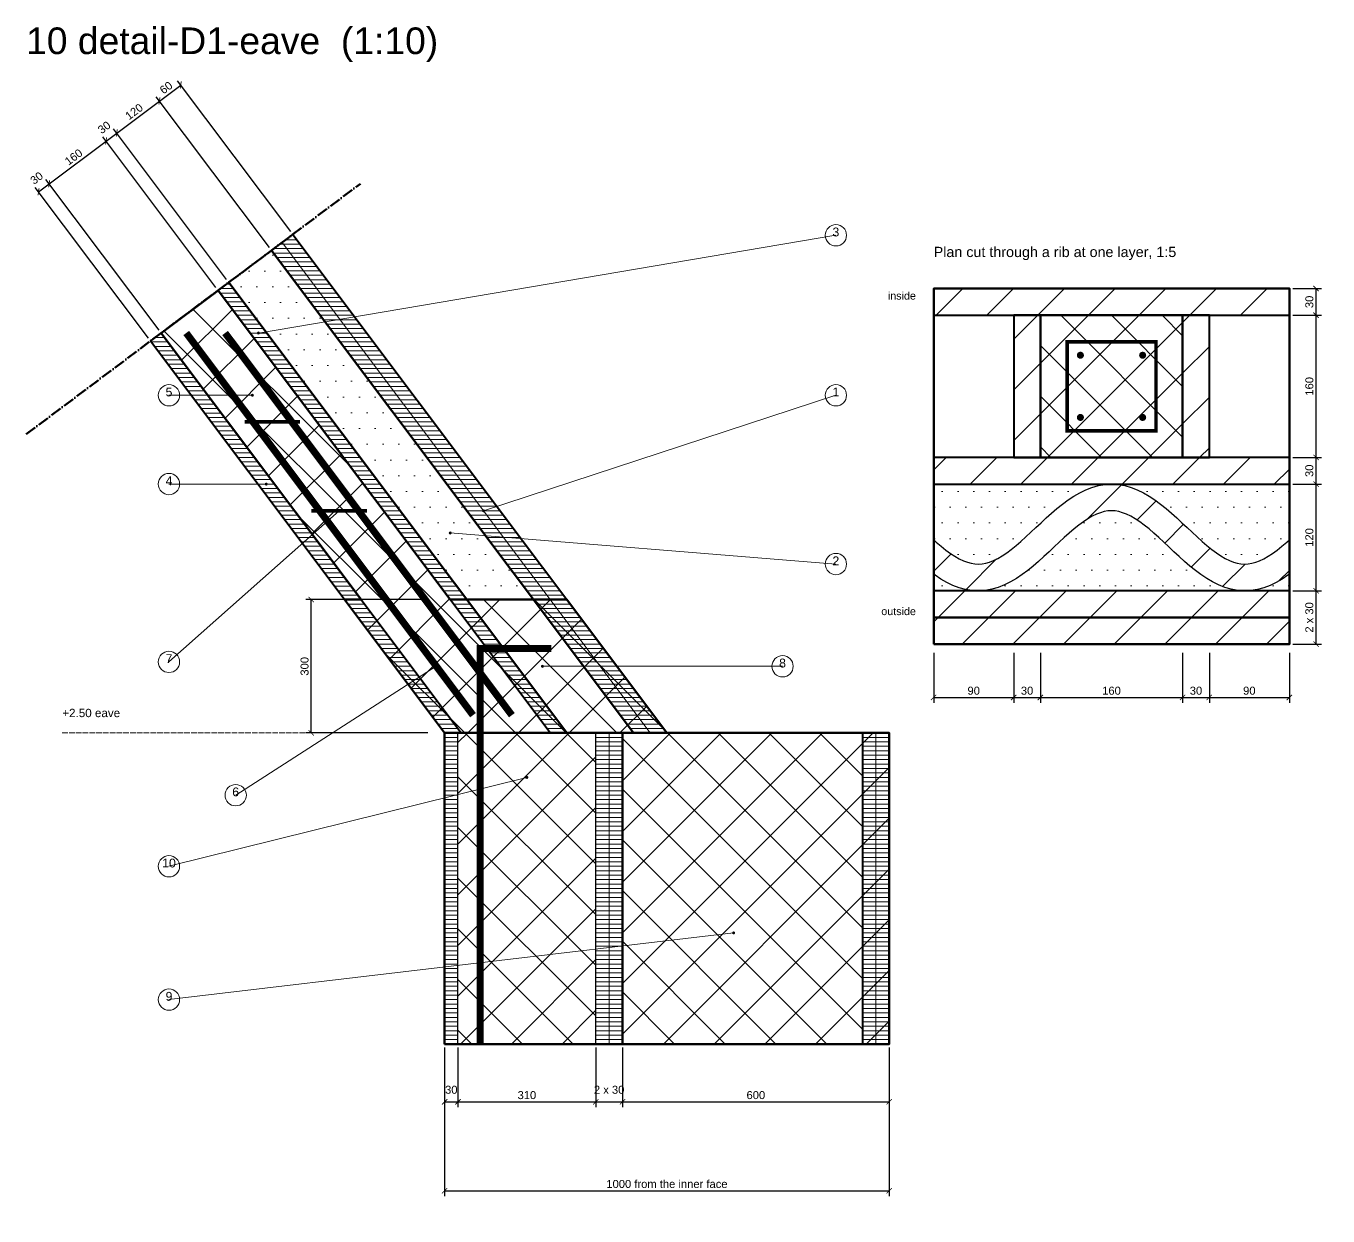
# Model space of a CAD drawing. Header units: millimetres. Extents: x 0 to 157872, y -2 to 14466.
# Drawn here: x 154943 to 157872, y 0 to 2677 of the extents above; entities that cross this region are included whole.
import ezdxf
from ezdxf.enums import TextEntityAlignment as Align

# ---------------------------------------------------------------- set-up
doc = ezdxf.new("R2010")
doc.units = ezdxf.units.MM
doc.linetypes.add('DASHDOT', pattern=[3.556, 2.54, -0.508, 0, -0.508])
doc.linetypes.add('DASHED', pattern=[1.524, 1.27, -0.254])
for name, color, linetype, lineweight in [('ANNOTATION', 4, 'CONTINUOUS', 18), ('DIMS', 3, 'CONTINUOUS', 18), ('HATCH-CAST', 7, 'CONTINUOUS', 9), ('HATCH-INSULATION', 7, 'Continuous', 9), ('HATCH-PRINTED', 7, 'CONTINUOUS', 9), ('HIDDEN-AXIS', 8, 'DASHED', 18), ('LINES', 7, 'CONTINUOUS', 25), ('OUTLINE-CUT', 7, 'CONTINUOUS', 50), ('PRINT-LAYERS', 7, 'CONTINUOUS', 9), ('PRINTED-BEAD', 7, 'CONTINUOUS', 25), ('REBAR', 1, 'CONTINUOUS', 0), ('SHEET-LABELS', 2, 'Continuous', 25), ('TEXT', 7, 'CONTINUOUS', 18)]:
    doc.layers.add(name, color=color, linetype=linetype, lineweight=lineweight)
doc.styles.get("Standard").update_dxf_attribs({"font": 'arial.ttf'})
doc.dimstyles.new('PYR-1-10', dxfattribs={"dimscale": 10, "dimtxt": 1.8, "dimasz": 1.2, "dimexe": 1.2, "dimexo": 0.8, "dimgap": 0.6, "dimtad": 1, "dimdec": 0, "dimtxsty": 'Standard', "dimblk": 'ARCHTICK', "dimcen": 2.5, "dimclrd": 3, "dimclre": 3, "dimclrt": 7, "dimazin": 3, "dimtfac": 1, "dimtmove": 0, "dimatfit": 3})
pattern_1 = [(45, (0, 0), (-57.013964, 57.013964), []), (135, (0, 0), (-57.013964, -57.013964), [])]
pattern_2 = [(45, (0, 0), (-57.013964, 57.013964), [])]
pattern_3 = [(0, (0, 0), (17.7165354, 35.433071), [0, -35.433071])]

# ---------------------------------------------------------------- blocks, each defined once
blk = doc.blocks.new('_ARCHTICK')
at = {"color": 0, "linetype": 'BYBLOCK', "const_width": 0.15}
blk.add_lwpolyline([(-0.5, -0.5), (0.5, 0.5)], dxfattribs=at)
blk = doc.blocks.new('*D125')
at = {"color": 3}
for p, q in [((155218.4, 1975), (154964, 2314.2)), ((154971.2, 2304.6), (154995.2, 2322.6)), ((155242.4, 1993), (154988, 2332.2))]:
    blk.add_line(p, q, dxfattribs=at)
at = {"layer": 'Defpoints'}
for p in [(154971.2, 2304.6), (155223.2, 1968.6), (155247.2, 1986.6)]:
    blk.add_point(p, dxfattribs=at)
at = {"layer": 'DIMS', "color": 3, "xscale": 12, "yscale": 12}
for p, rotation in [((154971.2, 2304.6), -143.130102354156), ((154995.2, 2322.6), 36.86989764584402)]:
    blk.add_blockref('_ARCHTICK', p, dxfattribs=dict(at, rotation=rotation))
at = {"layer": 'DIMS', "color": 7, "insert": (154967, 2335.2), "char_height": 18, "attachment_point": 5, "rotation": 36.8699}
blk.add_mtext('30', dxfattribs=at)

msp = doc.modelspace()

# ---------------------------------------------------------------- hatches: boundary and pattern name
at = {"layer": 'ANNOTATION', "ltscale": 10}
h = msp.add_hatch(color=7, dxfattribs=at)
h.dxf.hatch_style = 1
edge = h.paths.add_edge_path()
edge.add_arc((155465.9, 1986.6), 3.5, 0, 360)
h = msp.add_hatch(color=7, dxfattribs=at)
h.dxf.hatch_style = 1
edge = h.paths.add_edge_path()
edge.add_arc((155452.2, 1846.6), 3.5, 0, 360)
h = msp.add_hatch(color=7, dxfattribs=at)
h.dxf.hatch_style = 1
edge = h.paths.add_edge_path()
edge.add_arc((155483.4, 1646.6), 3.5, 0, 360)
h = msp.add_hatch(color=7, dxfattribs=at)
h.dxf.hatch_style = 1
edge = h.paths.add_edge_path()
edge.add_arc((155647.2, 1586.6), 3.5, 0, 360)
h = msp.add_hatch(color=7, dxfattribs=at)
h.dxf.hatch_style = 1
edge = h.paths.add_edge_path()
edge.add_arc((155972.2, 1586.6), 3.5, 0, 360)
h = msp.add_hatch(color=7, dxfattribs=at)
h.dxf.hatch_style = 1
edge = h.paths.add_edge_path()
edge.add_arc((155897.2, 1536.6), 3.5, 0, 360)
h = msp.add_hatch(color=7, dxfattribs=at)
h.dxf.hatch_style = 1
edge = h.paths.add_edge_path()
edge.add_arc((155865.9, 1236.6), 3.5, 0, 360)
h = msp.add_hatch(color=7, dxfattribs=at)
h.dxf.hatch_style = 1
edge = h.paths.add_edge_path()
edge.add_arc((156104.7, 1236.6), 3.5, 0, 360)
h = msp.add_hatch(color=7, dxfattribs=at)
h.dxf.hatch_style = 1
edge = h.paths.add_edge_path()
edge.add_arc((156069.7, 986.6), 3.5, 0, 360)
h = msp.add_hatch(color=7, dxfattribs=at)
h.dxf.hatch_style = 1
edge = h.paths.add_edge_path()
edge.add_arc((156534.7, 636.6), 3.5, 0, 360)
at = {"layer": 'HATCH-CAST', "ltscale": 10}
h = msp.add_hatch(dxfattribs=at)
h.set_pattern_fill('ANSI37', scale=5.03937)
h.set_pattern_definition(pattern_1)
h.paths.add_polyline_path([(155247.2, 1986.6), (155375.2, 2082.6), (155897.2, 1386.6), (155697.2, 1386.6)])
h = msp.add_hatch(dxfattribs=at)
h.set_pattern_fill('ANSI37', scale=5.03937)
h.set_pattern_definition(pattern_1)
h.paths.add_polyline_path([(157224.7, 1706.6), (157544.7, 1706.6), (157544.7, 2026.6), (157224.7, 2026.6)])
h = msp.add_hatch(dxfattribs=at)
h.set_pattern_fill('ANSI37', scale=5.03937)
h.set_pattern_definition(pattern_1)
h.paths.add_polyline_path([(156159.7, 1386.6), (156384.7, 1086.6), (155884.7, 1086.6), (155659.7, 1386.6), (155697.2, 1386.6), (155897.2, 1386.6)])
h = msp.add_hatch(dxfattribs=at)
h.set_pattern_fill('ANSI37', scale=5.03937)
h.set_pattern_definition(pattern_1)
h.paths.add_polyline_path([(156224.7, 1086.6), (156224.7, 386.6), (155914.7, 386.6), (155914.7, 1086.6), (155922.2, 1086.6), (156122.2, 1086.6), (156159.7, 1086.6)])
h = msp.add_hatch(dxfattribs=at)
h.set_pattern_fill('ANSI37', scale=5.03937)
h.set_pattern_definition(pattern_1)
h.paths.add_polyline_path([(156284.7, 386.6), (156284.7, 1086.6), (156309.7, 1086.6), (156384.7, 1086.6), (156824.7, 1086.6), (156824.7, 386.6)])
at = {"layer": 'HATCH-INSULATION', "ltscale": 10}
h = msp.add_hatch(dxfattribs=at)
h.set_pattern_fill('DOTS', scale=4.724409)
h.set_pattern_definition(pattern_3)
h.paths.add_polyline_path([(156084.7, 1386.6), (155934.7, 1386.6), (155399.2, 2100.6), (155495.2, 2172.6)])
h = msp.add_hatch(dxfattribs=at)
h.set_pattern_fill('DOTS', scale=4.724409)
h.set_pattern_definition(pattern_3)
h.paths.add_polyline_path([(157299.8, 1619.6), (157286.9, 1611.1), (157274.3, 1601.7), (157262, 1591.8), (157249.9, 1581.4), (157237.9, 1570.7), (157226.2, 1559.8), (157214.6, 1548.9), (157203.2, 1538.2), (157191.9, 1527.8), (157180.8, 1517.8), (157169.9, 1508.4), (157159.2, 1499.7), (157148.8, 1491.9), (157138.7, 1485.1), (157128.9, 1479.4), (157119.5, 1474.8), (157110.5, 1471.2), (157101.8, 1468.7), (157093.5, 1467.2), (157085.4, 1466.7), (157077.2, 1467.1), (157068.9, 1468.4), (157060.4, 1470.7), (157051.4, 1474.1), (157042.1, 1478.5), (157032.3, 1484.1), (157022.3, 1490.7), (157011.9, 1498.3), (157001.3, 1506.8), (156990.4, 1516.1), (156984.7, 1521.2), (156984.7, 1646.6), (157383.8, 1646.6), (157369.8, 1645.8), (157355.1, 1643.3), (157340.7, 1639.3), (157326.7, 1633.9), (157313.1, 1627.3)])
h = msp.add_hatch(dxfattribs=at)
h.set_pattern_fill('DOTS', scale=4.724409)
h.set_pattern_definition(pattern_3)
h.paths.add_polyline_path([(157727.2, 1478.5), (157717.9, 1474.1), (157708.9, 1470.7), (157700.4, 1468.4), (157692.1, 1467.1), (157683.9, 1466.7), (157675.8, 1467.2), (157667.5, 1468.7), (157658.8, 1471.2), (157649.8, 1474.8), (157640.4, 1479.4), (157630.6, 1485.1), (157620.5, 1491.9), (157610.1, 1499.7), (157599.4, 1508.4), (157588.5, 1517.8), (157577.4, 1527.8), (157566.1, 1538.2), (157554.7, 1548.9), (157543.1, 1559.8), (157531.4, 1570.7), (157519.4, 1581.4), (157507.3, 1591.8), (157495, 1601.7), (157482.4, 1611.1), (157469.5, 1619.6), (157456.2, 1627.3), (157442.6, 1633.9), (157428.6, 1639.3), (157414.2, 1643.3), (157399.5, 1645.8), (157385.5, 1646.6), (157784.7, 1646.6), (157784.7, 1521.2), (157778.9, 1516.1), (157768, 1506.8), (157757.4, 1498.3), (157747, 1490.7), (157737, 1484.1)])
h = msp.add_hatch(dxfattribs=at)
h.set_pattern_fill('DOTS', scale=4.724409)
h.set_pattern_definition(pattern_3)
h.paths.add_polyline_path([(157183.5, 1443), (157196.1, 1452.3), (157208.4, 1462.3), (157220.5, 1472.7), (157232.4, 1483.5), (157244.1, 1494.3), (157255.7, 1505.2), (157267.1, 1516), (157278.4, 1526.4), (157289.4, 1536.3), (157300.3, 1545.7), (157311, 1554.2), (157321.4, 1561.9), (157331.5, 1568.6), (157341.2, 1574.3), (157350.6, 1578.8), (157359.6, 1582.3), (157368.2, 1584.7), (157376.5, 1586.1), (157384.7, 1586.6), (157392.8, 1586.1), (157401.1, 1584.7), (157409.7, 1582.3), (157418.7, 1578.8), (157428.1, 1574.3), (157437.8, 1568.6), (157447.9, 1561.9), (157458.3, 1554.2), (157469, 1545.7), (157479.9, 1536.3), (157490.9, 1526.4), (157502.2, 1516), (157513.6, 1505.2), (157525.2, 1494.3), (157536.9, 1483.5), (157548.8, 1472.7), (157560.9, 1462.3), (157573.2, 1452.3), (157585.8, 1443), (157598.7, 1434.3), (157611.9, 1426.6), (157625.5, 1419.9), (157639.5, 1414.3), (157653.8, 1410.2), (157668.5, 1407.6), (157682.7, 1406.6), (157086.6, 1406.6), (157100.8, 1407.6), (157115.5, 1410.2), (157129.8, 1414.3), (157143.8, 1419.9), (157157.4, 1426.6), (157170.6, 1434.3)])
h = msp.add_hatch(dxfattribs=at)
h.set_pattern_fill('DOTS', scale=4.724409)
h.set_pattern_definition(pattern_3)
h.paths.add_polyline_path([(157056.4, 1409.6), (157071.1, 1407.3), (157085.1, 1406.6), (156984.7, 1406.6), (156984.7, 1443.9), (156988, 1441.4), (157001, 1432.9), (157014.2, 1425.3), (157027.9, 1418.8), (157041.9, 1413.5)])
h = msp.add_hatch(dxfattribs=at)
h.set_pattern_fill('DOTS', scale=4.724409)
h.set_pattern_definition(pattern_3)
h.paths.add_polyline_path([(157768.3, 1432.9), (157781.3, 1441.4), (157784.7, 1443.9), (157784.7, 1406.6), (157684.2, 1406.6), (157698.2, 1407.3), (157712.9, 1409.6), (157727.4, 1413.5), (157741.4, 1418.8), (157755.1, 1425.3)])
at = {"layer": 'HATCH-PRINTED', "ltscale": 10}
h = msp.add_hatch(dxfattribs=at)
h.set_pattern_fill('ANSI31', scale=5.03937)
h.set_pattern_definition(pattern_2)
h.paths.add_polyline_path([(157784.7, 2086.6), (157784.7, 2026.6), (157604.7, 2026.6), (157544.7, 2026.6), (157224.7, 2026.6), (157164.7, 2026.6), (156984.7, 2026.6), (156984.7, 2086.6)])
h = msp.add_hatch(dxfattribs=at)
h.set_pattern_fill('ANSI31', scale=5.03937)
h.set_pattern_definition(pattern_2)
h.paths.add_polyline_path([(157224.7, 2026.6), (157224.7, 1706.6), (157164.7, 1706.6), (157164.7, 2026.6)])
h = msp.add_hatch(dxfattribs=at)
h.set_pattern_fill('ANSI31', scale=5.03937)
h.set_pattern_definition(pattern_2)
h.paths.add_polyline_path([(157604.7, 2026.6), (157604.7, 1706.6), (157544.7, 1706.6), (157544.7, 2026.6)])
h = msp.add_hatch(dxfattribs=at)
h.set_pattern_fill('ANSI31', scale=5.03937)
h.set_pattern_definition(pattern_2)
h.paths.add_polyline_path([(157544.7, 1706.6), (157604.7, 1706.6), (157784.7, 1706.6), (157784.7, 1646.6), (156984.7, 1646.6), (156984.7, 1706.6), (157164.7, 1706.6), (157224.7, 1706.6)])
h = msp.add_hatch(dxfattribs=at)
h.set_pattern_fill('ANSI31', scale=5.03937)
h.set_pattern_definition(pattern_2)
h.paths.add_polyline_path([(157060.4, 1470.7), (157068.9, 1468.4), (157077.2, 1467.1), (157085.4, 1466.7), (157093.5, 1467.2), (157101.8, 1468.7), (157110.5, 1471.2), (157119.5, 1474.8), (157128.9, 1479.4), (157138.7, 1485.1), (157148.8, 1491.9), (157159.2, 1499.7), (157169.9, 1508.4), (157180.8, 1517.8), (157191.9, 1527.8), (157203.2, 1538.2), (157214.6, 1548.9), (157226.2, 1559.8), (157237.9, 1570.7), (157249.9, 1581.4), (157262, 1591.8), (157274.3, 1601.7), (157286.9, 1611.1), (157299.8, 1619.6), (157313.1, 1627.3), (157326.7, 1633.9), (157340.7, 1639.3), (157355.1, 1643.3), (157369.8, 1645.8), (157383.8, 1646.6), (157385.5, 1646.6), (157399.5, 1645.8), (157414.2, 1643.3), (157428.6, 1639.3), (157442.6, 1633.9), (157456.2, 1627.3), (157469.5, 1619.6), (157482.4, 1611.1), (157495, 1601.7), (157507.3, 1591.8), (157519.4, 1581.4), (157531.4, 1570.7), (157543.1, 1559.8), (157554.7, 1548.9), (157566.1, 1538.2), (157577.4, 1527.8), (157588.5, 1517.8), (157599.4, 1508.4), (157610.1, 1499.7), (157620.5, 1491.9), (157630.6, 1485.1), (157640.4, 1479.4), (157649.8, 1474.8), (157658.8, 1471.2), (157667.5, 1468.7), (157675.8, 1467.2), (157683.9, 1466.7), (157692.1, 1467.1), (157700.4, 1468.4), (157708.9, 1470.7), (157717.9, 1474.1), (157727.2, 1478.5), (157737, 1484.1), (157747, 1490.7), (157757.4, 1498.3), (157768, 1506.8), (157778.9, 1516.1), (157784.7, 1521.2), (157784.7, 1443.9), (157781.3, 1441.4), (157768.3, 1432.9), (157755.1, 1425.3), (157741.4, 1418.8), (157727.4, 1413.5), (157712.9, 1409.6), (157698.2, 1407.3), (157684.2, 1406.6), (157682.7, 1406.6), (157668.5, 1407.6), (157653.8, 1410.2), (157639.5, 1414.3), (157625.5, 1419.9), (157611.9, 1426.6), (157598.7, 1434.3), (157585.8, 1443), (157573.2, 1452.3), (157560.9, 1462.3), (157548.8, 1472.7), (157536.9, 1483.5), (157525.2, 1494.3), (157513.6, 1505.2), (157502.2, 1516), (157490.9, 1526.4), (157479.9, 1536.3), (157469, 1545.7), (157458.3, 1554.2), (157447.9, 1561.9), (157437.8, 1568.6), (157428.1, 1574.3), (157418.7, 1578.8), (157409.7, 1582.3), (157401.1, 1584.7), (157392.8, 1586.1), (157384.7, 1586.6), (157376.5, 1586.1), (157368.2, 1584.7), (157359.6, 1582.3), (157350.6, 1578.8), (157341.2, 1574.3), (157331.5, 1568.6), (157321.4, 1561.9), (157311, 1554.2), (157300.3, 1545.7), (157289.4, 1536.3), (157278.4, 1526.4), (157267.1, 1516), (157255.7, 1505.2), (157244.1, 1494.3), (157232.4, 1483.5), (157220.5, 1472.7), (157208.4, 1462.3), (157196.1, 1452.3), (157183.5, 1443), (157170.6, 1434.3), (157157.4, 1426.6), (157143.8, 1419.9), (157129.8, 1414.3), (157115.5, 1410.2), (157100.8, 1407.6), (157086.6, 1406.6), (157085.1, 1406.6), (157071.1, 1407.3), (157056.4, 1409.6), (157041.9, 1413.5), (157027.9, 1418.8), (157014.2, 1425.3), (157001, 1432.9), (156988, 1441.4), (156984.7, 1443.9), (156984.7, 1521.2), (156990.4, 1516.1), (157001.3, 1506.8), (157011.9, 1498.3), (157022.3, 1490.7), (157032.3, 1484.1), (157042.1, 1478.5), (157051.4, 1474.1)])
h = msp.add_hatch(dxfattribs=at)
h.set_pattern_fill('ANSI31', scale=5.03937)
h.set_pattern_definition(pattern_2)
h.paths.add_polyline_path([(156984.7, 1406.6), (157784.7, 1406.6), (157784.7, 1346.6), (156984.7, 1346.6)])
h = msp.add_hatch(dxfattribs=at)
h.set_pattern_fill('ANSI31', scale=5.03937)
h.set_pattern_definition(pattern_2)
h.paths.add_polyline_path([(156984.7, 1286.6), (156984.7, 1346.6), (157784.7, 1346.6), (157784.7, 1286.6)])
h = msp.add_hatch(dxfattribs=at)
h.set_pattern_fill('ANSI31', scale=5.03937)
h.set_pattern_definition(pattern_2)
h.paths.add_polyline_path([(156824.7, 386.6), (156824.7, 1086.6), (156884.7, 1086.6), (156884.7, 386.6)])
at = {"layer": 'REBAR', "ltscale": 10}
h = msp.add_hatch(color=7, dxfattribs=at)
h.dxf.hatch_style = 1
edge = h.paths.add_edge_path()
edge.add_arc((157314.7, 1936.6), 8, 0, 360)
h = msp.add_hatch(color=7, dxfattribs=at)
h.dxf.hatch_style = 1
edge = h.paths.add_edge_path()
edge.add_arc((157454.7, 1936.6), 8, 0, 360)
h = msp.add_hatch(color=7, dxfattribs=at)
h.dxf.hatch_style = 1
edge = h.paths.add_edge_path()
edge.add_arc((157314.7, 1796.6), 8, 0, 360)
h = msp.add_hatch(color=7, dxfattribs=at)
h.dxf.hatch_style = 1
edge = h.paths.add_edge_path()
edge.add_arc((157454.7, 1796.6), 8, 0, 360)

# ---------------------------------------------------------------- linework, layer by layer
at = {"layer": 'ANNOTATION', "lineweight": 20, "ltscale": 10}
for points in [[(156764.7, 2206.6), (155465.9, 1986.6)], [(155264.7, 1846.6), (155452.2, 1846.6)], [(156764.7, 1846.6), (155972.2, 1586.6)], [(155264.7, 1646.6), (155483.5, 1646.6)], [(155264.7, 1246.6), (155647.2, 1586.6)], [(156764.7, 1466.6), (155897.2, 1536.6)], [(155414.7, 946.6), (155865.9, 1236.6)], [(156644.7, 1236.6), (156104.7, 1236.6)], [(155264.7, 786.6), (156069.7, 986.6)], [(155264.7, 486.6), (156534.7, 636.6)]]:
    msp.add_lwpolyline(points, dxfattribs=at)
at = {"layer": 'ANNOTATION', "lineweight": 18, "ltscale": 10}
for centre in [(156764.7, 2206.6), (155264.7, 1846.6), (156764.7, 1846.6), (155264.7, 1646.6), (156764.7, 1466.6), (155264.7, 1246.6), (156644.7, 1236.6), (155414.7, 946.6), (155264.7, 786.6), (155264.7, 486.6)]:
    msp.add_circle(centre, 24, dxfattribs=at)
at = {"layer": 'HIDDEN-AXIS', "linetype": 'DASHDOT', "lineweight": 50, "ltscale": 10}
msp.add_lwpolyline([(154943.2, 1758.6), (155695.2, 2322.6)], dxfattribs=at)
at = {"layer": 'HIDDEN-AXIS', "linetype": 'DASHED', "lineweight": 20, "ltscale": 10}
msp.add_lwpolyline([(155024.7, 1086.6), (155784.7, 1086.6)], dxfattribs=at)
at = {"layer": 'LINES', "lineweight": 20, "ltscale": 10}
for points in [[(156347.2, 1086.6), (155519.2, 2190.6)], [(156254.7, 386.6), (156254.7, 1086.6)], [(156854.7, 386.6), (156854.7, 1086.6)]]:
    msp.add_lwpolyline(points, dxfattribs=at)
at = {"layer": 'LINES', "lineweight": 53, "ltscale": 10}
for points in [[(155697.2, 1386.6), (155247.2, 1986.6), (155375.2, 2082.6), (155897.2, 1386.6)], [(155659.7, 1386.6), (155697.2, 1386.6)], [(155659.7, 1386.6), (155884.7, 1086.6), (156384.7, 1086.6), (156159.7, 1386.6)], [(155897.2, 1386.6), (156159.7, 1386.6)]]:
    msp.add_lwpolyline(points, dxfattribs=at)
at = {"layer": 'LINES', "lineweight": 30, "ltscale": 10}
for points in [[(155914.7, 386.6), (155914.7, 1086.6)], [(156224.7, 386.6), (156224.7, 1086.6)]]:
    msp.add_lwpolyline(points, dxfattribs=at)
at = {"layer": 'OUTLINE-CUT', "lineweight": 40, "ltscale": 10}
for points in [[(156309.7, 1086.6), (155495.2, 2172.6), (155543.2, 2208.6), (156384.7, 1086.6)], [(156159.7, 1086.6), (155399.2, 2100.6), (155495.2, 2172.6), (156309.7, 1086.6)], [(156122.2, 1086.6), (155375.2, 2082.6), (155399.2, 2100.6), (156159.7, 1086.6)], [(156984.7, 2026.6), (157784.7, 2026.6), (157784.7, 2086.6), (156984.7, 2086.6)], [(157164.7, 1706.6), (157224.7, 1706.6), (157224.7, 2026.6), (157164.7, 2026.6)], [(157544.7, 1706.6), (157604.7, 1706.6), (157604.7, 2026.6), (157544.7, 2026.6)], [(155884.7, 1086.6), (155223.2, 1968.6), (155247.2, 1986.6), (155922.2, 1086.6)], [(156984.7, 1646.6), (157784.7, 1646.6), (157784.7, 1706.6), (156984.7, 1706.6)], [(156984.7, 1346.6), (157784.7, 1346.6), (157784.7, 1406.6), (156984.7, 1406.6)], [(156984.7, 1286.6), (157784.7, 1286.6), (157784.7, 1346.6), (156984.7, 1346.6)], [(156824.7, 386.6), (156884.7, 386.6), (156884.7, 1086.6), (156824.7, 1086.6)]]:
    msp.add_lwpolyline(points, close=True, dxfattribs=at)
at = {"layer": 'OUTLINE-CUT', "lineweight": 50, "ltscale": 10}
for points in [[(156984.7, 1286.6), (157784.7, 1286.6), (157784.7, 2086.6), (156984.7, 2086.6)], [(157224.7, 1706.6), (157544.7, 1706.6), (157544.7, 2026.6), (157224.7, 2026.6)]]:
    msp.add_lwpolyline(points, close=True, dxfattribs=at)
at = {"layer": 'OUTLINE-CUT', "lineweight": 70, "ltscale": 10}
for points in [[(155884.7, 386.6), (156284.7, 386.6), (156284.7, 1086.6), (155884.7, 1086.6)], [(156284.7, 386.6), (156884.7, 386.6), (156884.7, 1086.6), (156284.7, 1086.6)]]:
    msp.add_lwpolyline(points, close=True, dxfattribs=at)
at = {"layer": 'PRINT-LAYERS', "lineweight": 13, "ltscale": 10}
for points in [[(155527.2, 2196.6), (155552.2, 2196.6)], [(155540.5, 2206.6), (155544.7, 2206.6)], [(155500.5, 2176.6), (155567.2, 2176.6)], [(155513.9, 2186.6), (155559.7, 2186.6)], [(155499.7, 2166.6), (155574.7, 2166.6)], [(155507.2, 2156.6), (155582.2, 2156.6)], [(155514.7, 2146.6), (155589.7, 2146.6)], [(155522.2, 2136.6), (155597.2, 2136.6)], [(155529.7, 2126.6), (155604.7, 2126.6)], [(155537.2, 2116.6), (155612.2, 2116.6)], [(155380.5, 2086.6), (155409.7, 2086.6)], [(155393.9, 2096.6), (155402.2, 2096.6)], [(155544.7, 2106.6), (155619.7, 2106.6)], [(155552.2, 2096.6), (155627.2, 2096.6)], [(155559.7, 2086.6), (155634.7, 2086.6)], [(155379.7, 2076.6), (155417.2, 2076.6)], [(155387.2, 2066.6), (155424.7, 2066.6)], [(155394.7, 2056.6), (155432.2, 2056.6)], [(155567.2, 2076.6), (155642.2, 2076.6)], [(155574.7, 2066.6), (155649.7, 2066.6)], [(155582.2, 2056.6), (155657.2, 2056.6)], [(155402.2, 2046.6), (155439.7, 2046.6)], [(155409.7, 2036.6), (155447.2, 2036.6)], [(155417.2, 2026.6), (155454.7, 2026.6)], [(155589.7, 2046.6), (155664.7, 2046.6)], [(155597.2, 2036.6), (155672.2, 2036.6)], [(155604.7, 2026.6), (155679.7, 2026.6)], [(155424.7, 2016.6), (155462.2, 2016.6)], [(155432.2, 2006.6), (155469.7, 2006.6)], [(155439.7, 1996.6), (155477.2, 1996.6)], [(155612.2, 2016.6), (155687.2, 2016.6)], [(155619.7, 2006.6), (155694.7, 2006.6)], [(155627.2, 1996.6), (155702.2, 1996.6)], [(155224.7, 1966.6), (155262.2, 1966.6)], [(155233.9, 1976.6), (155254.7, 1976.6)], [(155447.2, 1986.6), (155484.7, 1986.6)], [(155454.7, 1976.6), (155492.2, 1976.6)], [(155462.2, 1966.6), (155499.7, 1966.6)], [(155634.7, 1986.6), (155709.7, 1986.6)], [(155642.2, 1976.6), (155717.2, 1976.6)], [(155649.7, 1966.6), (155724.7, 1966.6)], [(155232.2, 1956.6), (155269.7, 1956.6)], [(155239.7, 1946.6), (155277.2, 1946.6)], [(155247.2, 1936.6), (155284.7, 1936.6)], [(155469.7, 1956.6), (155507.2, 1956.6)], [(155477.2, 1946.6), (155514.7, 1946.6)], [(155484.7, 1936.6), (155522.2, 1936.6)], [(155657.2, 1956.6), (155732.2, 1956.6)], [(155664.7, 1946.6), (155739.7, 1946.6)], [(155672.2, 1936.6), (155747.2, 1936.6)], [(155254.7, 1926.6), (155292.2, 1926.6)], [(155262.2, 1916.6), (155299.7, 1916.6)], [(155269.7, 1906.6), (155307.2, 1906.6)], [(155492.2, 1926.6), (155529.7, 1926.6)], [(155499.7, 1916.6), (155537.2, 1916.6)], [(155507.2, 1906.6), (155544.7, 1906.6)], [(155679.7, 1926.6), (155754.7, 1926.6)], [(155687.2, 1916.6), (155762.2, 1916.6)], [(155694.7, 1906.6), (155769.7, 1906.6)], [(155277.2, 1896.6), (155314.7, 1896.6)], [(155284.7, 1886.6), (155322.2, 1886.6)], [(155292.2, 1876.6), (155329.7, 1876.6)], [(155514.7, 1896.6), (155552.2, 1896.6)], [(155522.2, 1886.6), (155559.7, 1886.6)], [(155529.7, 1876.6), (155567.2, 1876.6)], [(155702.2, 1896.6), (155777.2, 1896.6)], [(155709.7, 1886.6), (155784.7, 1886.6)], [(155717.2, 1876.6), (155792.2, 1876.6)], [(155299.7, 1866.6), (155337.2, 1866.6)], [(155307.2, 1856.6), (155344.7, 1856.6)], [(155314.7, 1846.6), (155352.2, 1846.6)], [(155537.2, 1866.6), (155574.7, 1866.6)], [(155544.7, 1856.6), (155582.2, 1856.6)], [(155552.2, 1846.6), (155589.7, 1846.6)], [(155724.7, 1866.6), (155799.7, 1866.6)], [(155732.2, 1856.6), (155807.2, 1856.6)], [(155739.7, 1846.6), (155814.7, 1846.6)], [(155322.2, 1836.6), (155359.7, 1836.6)], [(155329.7, 1826.6), (155367.2, 1826.6)], [(155337.2, 1816.6), (155374.7, 1816.6)], [(155559.7, 1836.6), (155597.2, 1836.6)], [(155567.2, 1826.6), (155604.7, 1826.6)], [(155574.7, 1816.6), (155612.2, 1816.6)], [(155747.2, 1836.6), (155822.2, 1836.6)], [(155754.7, 1826.6), (155829.7, 1826.6)], [(155762.2, 1816.6), (155837.2, 1816.6)], [(155344.7, 1806.6), (155382.2, 1806.6)], [(155352.2, 1796.6), (155389.7, 1796.6)], [(155359.7, 1786.6), (155397.2, 1786.6)], [(155582.2, 1806.6), (155619.7, 1806.6)], [(155589.7, 1796.6), (155627.2, 1796.6)], [(155597.2, 1786.6), (155634.7, 1786.6)], [(155769.7, 1806.6), (155844.7, 1806.6)], [(155777.2, 1796.6), (155852.2, 1796.6)], [(155784.7, 1786.6), (155859.7, 1786.6)], [(155367.2, 1776.6), (155404.7, 1776.6)], [(155374.7, 1766.6), (155412.2, 1766.6)], [(155604.7, 1776.6), (155642.2, 1776.6)], [(155612.2, 1766.6), (155649.7, 1766.6)], [(155792.2, 1776.6), (155867.2, 1776.6)], [(155799.7, 1766.6), (155874.7, 1766.6)], [(155382.2, 1756.6), (155419.7, 1756.6)], [(155389.7, 1746.6), (155427.2, 1746.6)], [(155397.2, 1736.6), (155434.7, 1736.6)], [(155619.7, 1756.6), (155657.2, 1756.6)], [(155627.2, 1746.6), (155664.7, 1746.6)], [(155634.7, 1736.6), (155672.2, 1736.6)], [(155807.2, 1756.6), (155882.2, 1756.6)], [(155814.7, 1746.6), (155889.7, 1746.6)], [(155822.2, 1736.6), (155897.2, 1736.6)], [(155404.7, 1726.6), (155442.2, 1726.6)], [(155412.2, 1716.6), (155449.7, 1716.6)], [(155419.7, 1706.6), (155457.2, 1706.6)], [(155642.2, 1726.6), (155679.7, 1726.6)], [(155649.7, 1716.6), (155687.2, 1716.6)], [(155657.2, 1706.6), (155694.7, 1706.6)], [(155829.7, 1726.6), (155904.7, 1726.6)], [(155837.2, 1716.6), (155912.2, 1716.6)], [(155844.7, 1706.6), (155919.7, 1706.6)], [(155427.2, 1696.6), (155464.7, 1696.6)], [(155434.7, 1686.6), (155472.2, 1686.6)], [(155442.2, 1676.6), (155479.7, 1676.6)], [(155664.7, 1696.6), (155702.2, 1696.6)], [(155672.2, 1686.6), (155709.7, 1686.6)], [(155679.7, 1676.6), (155717.2, 1676.6)], [(155852.2, 1696.6), (155927.2, 1696.6)], [(155859.7, 1686.6), (155934.7, 1686.6)], [(155867.2, 1676.6), (155942.2, 1676.6)], [(155449.7, 1666.6), (155487.2, 1666.6)], [(155457.2, 1656.6), (155494.7, 1656.6)], [(155464.7, 1646.6), (155502.2, 1646.6)], [(155687.2, 1666.6), (155724.7, 1666.6)], [(155694.7, 1656.6), (155732.2, 1656.6)], [(155702.2, 1646.6), (155739.7, 1646.6)], [(155874.7, 1666.6), (155949.7, 1666.6)], [(155882.2, 1656.6), (155957.2, 1656.6)], [(155889.7, 1646.6), (155964.7, 1646.6)], [(155472.2, 1636.6), (155509.7, 1636.6)], [(155479.7, 1626.6), (155517.2, 1626.6)], [(155487.2, 1616.6), (155524.7, 1616.6)], [(155709.7, 1636.6), (155747.2, 1636.6)], [(155717.2, 1626.6), (155754.7, 1626.6)], [(155724.7, 1616.6), (155762.2, 1616.6)], [(155897.2, 1636.6), (155972.2, 1636.6)], [(155904.7, 1626.6), (155979.7, 1626.6)], [(155912.2, 1616.6), (155987.2, 1616.6)], [(155494.7, 1606.6), (155532.2, 1606.6)], [(155502.2, 1596.6), (155539.7, 1596.6)], [(155509.7, 1586.6), (155547.2, 1586.6)], [(155732.2, 1606.6), (155769.7, 1606.6)], [(155739.7, 1596.6), (155777.2, 1596.6)], [(155747.2, 1586.6), (155784.7, 1586.6)], [(155919.7, 1606.6), (155994.7, 1606.6)], [(155927.2, 1596.6), (156002.2, 1596.6)], [(155934.7, 1586.6), (156009.7, 1586.6)], [(155517.2, 1576.6), (155554.7, 1576.6)], [(155524.7, 1566.6), (155562.2, 1566.6)], [(155532.2, 1556.6), (155569.7, 1556.6)], [(155754.7, 1576.6), (155792.2, 1576.6)], [(155762.2, 1566.6), (155799.7, 1566.6)], [(155769.7, 1556.6), (155807.2, 1556.6)], [(155942.2, 1576.6), (156017.2, 1576.6)], [(155949.7, 1566.6), (156024.7, 1566.6)], [(155957.2, 1556.6), (156032.2, 1556.6)], [(155539.7, 1546.6), (155577.2, 1546.6)], [(155547.2, 1536.6), (155584.7, 1536.6)], [(155554.7, 1526.6), (155592.2, 1526.6)], [(155777.2, 1546.6), (155814.7, 1546.6)], [(155784.7, 1536.6), (155822.2, 1536.6)], [(155792.2, 1526.6), (155829.7, 1526.6)], [(155964.7, 1546.6), (156039.7, 1546.6)], [(155972.2, 1536.6), (156047.2, 1536.6)], [(155979.7, 1526.6), (156054.7, 1526.6)], [(155562.2, 1516.6), (155599.7, 1516.6)], [(155569.7, 1506.6), (155607.2, 1506.6)], [(155577.2, 1496.6), (155614.7, 1496.6)], [(155799.7, 1516.6), (155837.2, 1516.6)], [(155807.2, 1506.6), (155844.7, 1506.6)], [(155814.7, 1496.6), (155852.2, 1496.6)], [(155987.2, 1516.6), (156062.2, 1516.6)], [(155994.7, 1506.6), (156069.7, 1506.6)], [(156002.2, 1496.6), (156077.2, 1496.6)], [(155584.7, 1486.6), (155622.2, 1486.6)], [(155592.2, 1476.6), (155629.7, 1476.6)], [(155599.7, 1466.6), (155637.2, 1466.6)], [(155822.2, 1486.6), (155859.7, 1486.6)], [(155829.7, 1476.6), (155867.2, 1476.6)], [(155837.2, 1466.6), (155874.7, 1466.6)], [(156009.7, 1486.6), (156084.7, 1486.6)], [(156017.2, 1476.6), (156092.2, 1476.6)], [(156024.7, 1466.6), (156099.7, 1466.6)], [(155607.2, 1456.6), (155644.7, 1456.6)], [(155614.7, 1446.6), (155652.2, 1446.6)], [(155622.2, 1436.6), (155659.7, 1436.6)], [(155844.7, 1456.6), (155882.2, 1456.6)], [(155852.2, 1446.6), (155889.7, 1446.6)], [(155859.7, 1436.6), (155897.2, 1436.6)], [(156032.2, 1456.6), (156107.2, 1456.6)], [(156039.7, 1446.6), (156114.7, 1446.6)], [(156047.2, 1436.6), (156122.2, 1436.6)], [(155629.7, 1426.6), (155667.2, 1426.6)], [(155637.2, 1416.6), (155674.7, 1416.6)], [(155644.7, 1406.6), (155682.2, 1406.6)], [(155867.2, 1426.6), (155904.7, 1426.6)], [(155874.7, 1416.6), (155912.2, 1416.6)], [(155882.2, 1406.6), (155919.7, 1406.6)], [(156054.7, 1426.6), (156129.7, 1426.6)], [(156062.2, 1416.6), (156137.2, 1416.6)], [(156069.7, 1406.6), (156144.7, 1406.6)], [(155652.2, 1396.6), (155689.7, 1396.6)], [(155659.7, 1386.6), (155697.2, 1386.6)], [(155667.2, 1376.6), (155704.7, 1376.6)], [(155889.7, 1396.6), (155927.2, 1396.6)], [(155897.2, 1386.6), (155934.7, 1386.6)], [(155904.7, 1376.6), (155942.2, 1376.6)], [(156077.2, 1396.6), (156152.2, 1396.6)], [(156084.7, 1386.6), (156159.7, 1386.6)], [(156092.2, 1376.6), (156167.2, 1376.6)], [(155674.7, 1366.6), (155712.2, 1366.6)], [(155682.2, 1356.6), (155719.7, 1356.6)], [(155912.2, 1366.6), (155949.7, 1366.6)], [(155919.7, 1356.6), (155957.2, 1356.6)], [(156099.7, 1366.6), (156174.7, 1366.6)], [(156107.2, 1356.6), (156182.2, 1356.6)], [(155689.7, 1346.6), (155727.2, 1346.6)], [(155697.2, 1336.6), (155734.7, 1336.6)], [(155704.7, 1326.6), (155742.2, 1326.6)], [(155927.2, 1346.6), (155964.7, 1346.6)], [(155934.7, 1336.6), (155972.2, 1336.6)], [(155942.2, 1326.6), (155979.7, 1326.6)], [(156114.7, 1346.6), (156189.7, 1346.6)], [(156122.2, 1336.6), (156197.2, 1336.6)], [(156129.7, 1326.6), (156204.7, 1326.6)], [(155712.2, 1316.6), (155749.7, 1316.6)], [(155719.7, 1306.6), (155757.2, 1306.6)], [(155727.2, 1296.6), (155764.7, 1296.6)], [(155949.7, 1316.6), (155987.2, 1316.6)], [(155957.2, 1306.6), (155994.7, 1306.6)], [(155964.7, 1296.6), (156002.2, 1296.6)], [(156137.2, 1316.6), (156212.2, 1316.6)], [(156144.7, 1306.6), (156219.7, 1306.6)], [(156152.2, 1296.6), (156227.2, 1296.6)], [(155734.7, 1286.6), (155772.2, 1286.6)], [(155742.2, 1276.6), (155779.7, 1276.6)], [(155749.7, 1266.6), (155787.2, 1266.6)], [(155972.2, 1286.6), (156009.7, 1286.6)], [(155979.7, 1276.6), (156017.2, 1276.6)], [(155987.2, 1266.6), (156024.7, 1266.6)], [(156159.7, 1286.6), (156234.7, 1286.6)], [(156167.2, 1276.6), (156242.2, 1276.6)], [(156174.7, 1266.6), (156249.7, 1266.6)], [(155757.2, 1256.6), (155794.7, 1256.6)], [(155764.7, 1246.6), (155802.2, 1246.6)], [(155772.2, 1236.6), (155809.7, 1236.6)], [(155994.7, 1256.6), (156032.2, 1256.6)], [(156002.2, 1246.6), (156039.7, 1246.6)], [(156009.7, 1236.6), (156047.2, 1236.6)], [(156182.2, 1256.6), (156257.2, 1256.6)], [(156189.7, 1246.6), (156264.7, 1246.6)], [(156197.2, 1236.6), (156272.2, 1236.6)], [(155779.7, 1226.6), (155817.2, 1226.6)], [(155787.2, 1216.6), (155824.7, 1216.6)], [(155794.7, 1206.6), (155832.2, 1206.6)], [(156017.2, 1226.6), (156054.7, 1226.6)], [(156024.7, 1216.6), (156062.2, 1216.6)], [(156032.2, 1206.6), (156069.7, 1206.6)], [(156204.7, 1226.6), (156279.7, 1226.6)], [(156212.2, 1216.6), (156287.2, 1216.6)], [(156219.7, 1206.6), (156294.7, 1206.6)], [(155802.2, 1196.6), (155839.7, 1196.6)], [(155809.7, 1186.6), (155847.2, 1186.6)], [(155817.2, 1176.6), (155854.7, 1176.6)], [(156039.7, 1196.6), (156077.2, 1196.6)], [(156047.2, 1186.6), (156084.7, 1186.6)], [(156054.7, 1176.6), (156092.2, 1176.6)], [(156227.2, 1196.6), (156302.2, 1196.6)], [(156234.7, 1186.6), (156309.7, 1186.6)], [(156242.2, 1176.6), (156317.2, 1176.6)], [(155824.7, 1166.6), (155862.2, 1166.6)], [(155832.2, 1156.6), (155869.7, 1156.6)], [(155839.7, 1146.6), (155877.2, 1146.6)], [(156062.2, 1166.6), (156099.7, 1166.6)], [(156069.7, 1156.6), (156107.2, 1156.6)], [(156077.2, 1146.6), (156114.7, 1146.6)], [(156249.7, 1166.6), (156324.7, 1166.6)], [(156257.2, 1156.6), (156332.2, 1156.6)], [(156264.7, 1146.6), (156339.7, 1146.6)], [(155847.2, 1136.6), (155884.7, 1136.6)], [(155854.7, 1126.6), (155892.2, 1126.6)], [(155862.2, 1116.6), (155899.7, 1116.6)], [(156084.7, 1136.6), (156122.2, 1136.6)], [(156092.2, 1126.6), (156129.7, 1126.6)], [(156099.7, 1116.6), (156137.2, 1116.6)], [(156272.2, 1136.6), (156347.2, 1136.6)], [(156279.7, 1126.6), (156354.7, 1126.6)], [(156287.2, 1116.6), (156362.2, 1116.6)], [(155869.7, 1106.6), (155907.2, 1106.6)], [(155877.2, 1096.6), (155914.7, 1096.6)], [(156107.2, 1106.6), (156144.7, 1106.6)], [(156114.7, 1096.6), (156152.2, 1096.6)], [(156294.7, 1106.6), (156369.7, 1106.6)], [(156302.2, 1096.6), (156377.2, 1096.6)], [(155884.7, 1076.6), (155914.7, 1076.6)], [(155884.7, 1066.6), (155914.7, 1066.6)], [(155884.7, 1056.6), (155914.7, 1056.6)], [(156224.7, 1076.6), (156284.7, 1076.6)], [(156224.7, 1066.6), (156284.7, 1066.6)], [(156224.7, 1056.6), (156284.7, 1056.6)], [(156824.7, 1076.6), (156884.7, 1076.6)], [(156824.7, 1066.6), (156884.7, 1066.6)], [(156824.7, 1056.6), (156884.7, 1056.6)], [(155884.7, 1046.6), (155914.7, 1046.6)], [(155884.7, 1036.6), (155914.7, 1036.6)], [(155884.7, 1026.6), (155914.7, 1026.6)], [(156224.7, 1046.6), (156284.7, 1046.6)], [(156224.7, 1036.6), (156284.7, 1036.6)], [(156224.7, 1026.6), (156284.7, 1026.6)], [(156824.7, 1046.6), (156884.7, 1046.6)], [(156824.7, 1036.6), (156884.7, 1036.6)], [(156824.7, 1026.6), (156884.7, 1026.6)], [(155884.7, 1016.6), (155914.7, 1016.6)], [(155884.7, 1006.6), (155914.7, 1006.6)], [(155884.7, 996.6), (155914.7, 996.6)], [(156224.7, 1016.6), (156284.7, 1016.6)], [(156224.7, 1006.6), (156284.7, 1006.6)], [(156224.7, 996.6), (156284.7, 996.6)], [(156824.7, 1016.6), (156884.7, 1016.6)], [(156824.7, 1006.6), (156884.7, 1006.6)], [(156824.7, 996.6), (156884.7, 996.6)], [(155884.7, 986.6), (155914.7, 986.6)], [(155884.7, 976.6), (155914.7, 976.6)], [(155884.7, 966.6), (155914.7, 966.6)], [(156224.7, 986.6), (156284.7, 986.6)], [(156224.7, 976.6), (156284.7, 976.6)], [(156224.7, 966.6), (156284.7, 966.6)], [(156824.7, 986.6), (156884.7, 986.6)], [(156824.7, 976.6), (156884.7, 976.6)], [(156824.7, 966.6), (156884.7, 966.6)], [(155884.7, 956.6), (155914.7, 956.6)], [(155884.7, 946.6), (155914.7, 946.6)], [(156224.7, 956.6), (156284.7, 956.6)], [(156224.7, 946.6), (156284.7, 946.6)], [(156824.7, 956.6), (156884.7, 956.6)], [(156824.7, 946.6), (156884.7, 946.6)], [(155884.7, 936.6), (155914.7, 936.6)], [(155884.7, 926.6), (155914.7, 926.6)], [(155884.7, 916.6), (155914.7, 916.6)], [(156224.7, 936.6), (156284.7, 936.6)], [(156224.7, 926.6), (156284.7, 926.6)], [(156224.7, 916.6), (156284.7, 916.6)], [(156824.7, 936.6), (156884.7, 936.6)], [(156824.7, 926.6), (156884.7, 926.6)], [(156824.7, 916.6), (156884.7, 916.6)], [(155884.7, 906.6), (155914.7, 906.6)], [(155884.7, 896.6), (155914.7, 896.6)], [(155884.7, 886.6), (155914.7, 886.6)], [(156224.7, 906.6), (156284.7, 906.6)], [(156224.7, 896.6), (156284.7, 896.6)], [(156224.7, 886.6), (156284.7, 886.6)], [(156824.7, 906.6), (156884.7, 906.6)], [(156824.7, 896.6), (156884.7, 896.6)], [(156824.7, 886.6), (156884.7, 886.6)], [(155884.7, 876.6), (155914.7, 876.6)], [(155884.7, 866.6), (155914.7, 866.6)], [(155884.7, 856.6), (155914.7, 856.6)], [(156224.7, 876.6), (156284.7, 876.6)], [(156224.7, 866.6), (156284.7, 866.6)], [(156224.7, 856.6), (156284.7, 856.6)], [(156824.7, 876.6), (156884.7, 876.6)], [(156824.7, 866.6), (156884.7, 866.6)], [(156824.7, 856.6), (156884.7, 856.6)], [(155884.7, 846.6), (155914.7, 846.6)], [(155884.7, 836.6), (155914.7, 836.6)], [(155884.7, 826.6), (155914.7, 826.6)], [(156224.7, 846.6), (156284.7, 846.6)], [(156224.7, 836.6), (156284.7, 836.6)], [(156224.7, 826.6), (156284.7, 826.6)], [(156824.7, 846.6), (156884.7, 846.6)], [(156824.7, 836.6), (156884.7, 836.6)], [(156824.7, 826.6), (156884.7, 826.6)], [(155884.7, 816.6), (155914.7, 816.6)], [(155884.7, 806.6), (155914.7, 806.6)], [(155884.7, 796.6), (155914.7, 796.6)], [(156224.7, 816.6), (156284.7, 816.6)], [(156224.7, 806.6), (156284.7, 806.6)], [(156224.7, 796.6), (156284.7, 796.6)], [(156824.7, 816.6), (156884.7, 816.6)], [(156824.7, 806.6), (156884.7, 806.6)], [(156824.7, 796.6), (156884.7, 796.6)], [(155884.7, 786.6), (155914.7, 786.6)], [(155884.7, 776.6), (155914.7, 776.6)], [(155884.7, 766.6), (155914.7, 766.6)], [(156224.7, 786.6), (156284.7, 786.6)], [(156224.7, 776.6), (156284.7, 776.6)], [(156224.7, 766.6), (156284.7, 766.6)], [(156824.7, 786.6), (156884.7, 786.6)], [(156824.7, 776.6), (156884.7, 776.6)], [(156824.7, 766.6), (156884.7, 766.6)], [(155884.7, 756.6), (155914.7, 756.6)], [(155884.7, 746.6), (155914.7, 746.6)], [(155884.7, 736.6), (155914.7, 736.6)], [(156224.7, 756.6), (156284.7, 756.6)], [(156224.7, 746.6), (156284.7, 746.6)], [(156224.7, 736.6), (156284.7, 736.6)], [(156824.7, 756.6), (156884.7, 756.6)], [(156824.7, 746.6), (156884.7, 746.6)], [(156824.7, 736.6), (156884.7, 736.6)], [(155884.7, 726.6), (155914.7, 726.6)], [(155884.7, 716.6), (155914.7, 716.6)], [(155884.7, 706.6), (155914.7, 706.6)], [(156224.7, 726.6), (156284.7, 726.6)], [(156224.7, 716.6), (156284.7, 716.6)], [(156224.7, 706.6), (156284.7, 706.6)], [(156824.7, 726.6), (156884.7, 726.6)], [(156824.7, 716.6), (156884.7, 716.6)], [(156824.7, 706.6), (156884.7, 706.6)], [(155884.7, 696.6), (155914.7, 696.6)], [(155884.7, 686.6), (155914.7, 686.6)], [(155884.7, 676.6), (155914.7, 676.6)], [(156224.7, 696.6), (156284.7, 696.6)], [(156224.7, 686.6), (156284.7, 686.6)], [(156224.7, 676.6), (156284.7, 676.6)], [(156824.7, 696.6), (156884.7, 696.6)], [(156824.7, 686.6), (156884.7, 686.6)], [(156824.7, 676.6), (156884.7, 676.6)], [(155884.7, 666.6), (155914.7, 666.6)], [(155884.7, 656.6), (155914.7, 656.6)], [(155884.7, 646.6), (155914.7, 646.6)], [(156224.7, 666.6), (156284.7, 666.6)], [(156224.7, 656.6), (156284.7, 656.6)], [(156224.7, 646.6), (156284.7, 646.6)], [(156824.7, 666.6), (156884.7, 666.6)], [(156824.7, 656.6), (156884.7, 656.6)], [(156824.7, 646.6), (156884.7, 646.6)], [(155884.7, 636.6), (155914.7, 636.6)], [(155884.7, 626.6), (155914.7, 626.6)], [(155884.7, 616.6), (155914.7, 616.6)], [(156224.7, 636.6), (156284.7, 636.6)], [(156224.7, 626.6), (156284.7, 626.6)], [(156224.7, 616.6), (156284.7, 616.6)], [(156824.7, 636.6), (156884.7, 636.6)], [(156824.7, 626.6), (156884.7, 626.6)], [(156824.7, 616.6), (156884.7, 616.6)], [(155884.7, 606.6), (155914.7, 606.6)], [(155884.7, 596.6), (155914.7, 596.6)], [(155884.7, 586.6), (155914.7, 586.6)], [(156224.7, 606.6), (156284.7, 606.6)], [(156224.7, 596.6), (156284.7, 596.6)], [(156224.7, 586.6), (156284.7, 586.6)], [(156824.7, 606.6), (156884.7, 606.6)], [(156824.7, 596.6), (156884.7, 596.6)], [(156824.7, 586.6), (156884.7, 586.6)], [(155884.7, 576.6), (155914.7, 576.6)], [(155884.7, 566.6), (155914.7, 566.6)], [(155884.7, 556.6), (155914.7, 556.6)], [(156224.7, 576.6), (156284.7, 576.6)], [(156224.7, 566.6), (156284.7, 566.6)], [(156224.7, 556.6), (156284.7, 556.6)], [(156824.7, 576.6), (156884.7, 576.6)], [(156824.7, 566.6), (156884.7, 566.6)], [(156824.7, 556.6), (156884.7, 556.6)], [(155884.7, 546.6), (155914.7, 546.6)], [(155884.7, 536.6), (155914.7, 536.6)], [(156224.7, 546.6), (156284.7, 546.6)], [(156224.7, 536.6), (156284.7, 536.6)], [(156824.7, 546.6), (156884.7, 546.6)], [(156824.7, 536.6), (156884.7, 536.6)], [(155884.7, 526.6), (155914.7, 526.6)], [(155884.7, 516.6), (155914.7, 516.6)], [(155884.7, 506.6), (155914.7, 506.6)], [(156224.7, 526.6), (156284.7, 526.6)], [(156224.7, 516.6), (156284.7, 516.6)], [(156224.7, 506.6), (156284.7, 506.6)], [(156824.7, 526.6), (156884.7, 526.6)], [(156824.7, 516.6), (156884.7, 516.6)], [(156824.7, 506.6), (156884.7, 506.6)], [(155884.7, 496.6), (155914.7, 496.6)], [(155884.7, 486.6), (155914.7, 486.6)], [(155884.7, 476.6), (155914.7, 476.6)], [(156224.7, 496.6), (156284.7, 496.6)], [(156224.7, 486.6), (156284.7, 486.6)], [(156224.7, 476.6), (156284.7, 476.6)], [(156824.7, 496.6), (156884.7, 496.6)], [(156824.7, 486.6), (156884.7, 486.6)], [(156824.7, 476.6), (156884.7, 476.6)], [(155884.7, 466.6), (155914.7, 466.6)], [(155884.7, 456.6), (155914.7, 456.6)], [(155884.7, 446.6), (155914.7, 446.6)], [(156224.7, 466.6), (156284.7, 466.6)], [(156224.7, 456.6), (156284.7, 456.6)], [(156224.7, 446.6), (156284.7, 446.6)], [(156824.7, 466.6), (156884.7, 466.6)], [(156824.7, 456.6), (156884.7, 456.6)], [(156824.7, 446.6), (156884.7, 446.6)], [(155884.7, 436.6), (155914.7, 436.6)], [(155884.7, 426.6), (155914.7, 426.6)], [(155884.7, 416.6), (155914.7, 416.6)], [(156224.7, 436.6), (156284.7, 436.6)], [(156224.7, 426.6), (156284.7, 426.6)], [(156224.7, 416.6), (156284.7, 416.6)], [(156824.7, 436.6), (156884.7, 436.6)], [(156824.7, 426.6), (156884.7, 426.6)], [(156824.7, 416.6), (156884.7, 416.6)], [(155884.7, 406.6), (155914.7, 406.6)], [(155884.7, 396.6), (155914.7, 396.6)], [(156224.7, 406.6), (156284.7, 406.6)], [(156224.7, 396.6), (156284.7, 396.6)], [(156824.7, 406.6), (156884.7, 406.6)], [(156824.7, 396.6), (156884.7, 396.6)]]:
    msp.add_lwpolyline(points, dxfattribs=at)
at = {"layer": 'PRINTED-BEAD', "lineweight": 25, "ltscale": 10}
for points in [[(156990.4, 1516.1), (157001.3, 1506.8), (157011.9, 1498.3), (157022.3, 1490.7), (157032.4, 1484.1), (157042.1, 1478.5), (157051.5, 1474), (157060.4, 1470.7), (157069, 1468.4), (157077.3, 1467), (157085.4, 1466.7), (157093.6, 1467.2), (157101.9, 1468.7), (157110.5, 1471.2), (157119.5, 1474.7), (157128.9, 1479.4), (157138.7, 1485.1), (157148.9, 1491.9), (157159.3, 1499.7), (157170, 1508.4), (157180.9, 1517.7), (157192, 1527.7), (157203.2, 1538.2), (157214.6, 1548.9), (157226.2, 1559.8), (157238, 1570.7), (157249.9, 1581.4), (157262, 1591.8), (157274.4, 1601.7), (157287, 1611), (157299.9, 1619.6), (157313.1, 1627.3), (157326.7, 1633.9), (157340.7, 1639.3), (157355.1, 1643.3), (157369.8, 1645.8), (157383.9, 1646.6)], [(157383.9, 1646.6), (157385.5, 1646.6)], [(157385.5, 1646.6), (157399.6, 1645.8), (157414.3, 1643.3), (157428.7, 1639.3), (157442.7, 1633.9), (157456.3, 1627.3), (157469.5, 1619.6), (157482.4, 1611), (157495, 1601.7), (157507.4, 1591.8), (157519.5, 1581.4), (157531.4, 1570.7), (157543.2, 1559.8), (157554.7, 1548.9), (157566.2, 1538.2), (157577.4, 1527.7), (157588.5, 1517.7), (157599.4, 1508.4), (157610.1, 1499.7), (157620.5, 1491.9), (157630.7, 1485.1), (157640.5, 1479.4), (157649.9, 1474.7), (157658.9, 1471.2), (157667.5, 1468.7), (157675.8, 1467.2), (157684, 1466.7), (157692.1, 1467), (157700.4, 1468.4), (157709, 1470.7), (157717.9, 1474), (157727.3, 1478.5), (157737, 1484.1), (157747.1, 1490.7), (157757.5, 1498.3), (157768.1, 1506.8), (157779, 1516.1), (157784.7, 1521.2)], [(157682.8, 1406.6), (157668.6, 1407.5), (157653.9, 1410.2), (157639.5, 1414.3), (157625.5, 1419.8), (157611.9, 1426.5), (157598.7, 1434.3), (157585.9, 1442.9), (157573.3, 1452.3), (157561, 1462.3), (157548.9, 1472.7), (157537, 1483.4), (157525.2, 1494.3), (157513.7, 1505.2), (157502.2, 1515.9), (157491, 1526.4), (157479.9, 1536.3), (157469, 1545.6), (157458.4, 1554.2), (157448, 1561.9), (157437.9, 1568.6), (157428.1, 1574.3), (157418.7, 1578.8), (157409.7, 1582.3), (157401.1, 1584.7), (157392.8, 1586.1), (157384.7, 1586.6), (157376.6, 1586.1), (157368.3, 1584.7), (157359.7, 1582.3), (157350.7, 1578.8), (157341.3, 1574.3), (157331.5, 1568.6), (157321.4, 1561.9), (157311, 1554.2), (157300.4, 1545.6), (157289.5, 1536.3), (157278.4, 1526.4), (157267.2, 1515.9), (157255.7, 1505.2), (157244.2, 1494.3), (157232.4, 1483.4), (157220.5, 1472.7), (157208.4, 1462.3), (157196.1, 1452.3), (157183.5, 1442.9), (157170.7, 1434.3), (157157.5, 1426.5), (157143.9, 1419.8), (157129.9, 1414.3), (157115.5, 1410.2), (157100.8, 1407.5), (157086.6, 1406.6)], [(156984.7, 1443.9), (156984.7, 1521.2)], [(156984.7, 1521.2), (156990.4, 1516.1)], [(157784.7, 1521.2), (157784.7, 1443.9)], [(157085.1, 1406.6), (157071.1, 1407.3), (157056.4, 1409.6), (157042, 1413.5), (157027.9, 1418.8), (157014.3, 1425.3), (157001, 1432.9), (156988.1, 1441.4), (156984.7, 1443.9)], [(157784.7, 1443.9), (157781.3, 1441.4), (157768.4, 1432.9), (157755.1, 1425.3), (157741.5, 1418.8), (157727.4, 1413.5), (157713, 1409.6), (157698.3, 1407.3), (157684.3, 1406.6)], [(157086.6, 1406.6), (157085.1, 1406.6)], [(157684.3, 1406.6), (157682.8, 1406.6)]]:
    msp.add_lwpolyline(points, dxfattribs=at)
at = {"layer": 'REBAR', "lineweight": 0, "ltscale": 10}
for points, const_width in [([(155948.5, 1126.6), (155303.5, 1986.6)], 16), ([(156035.9, 1126.6), (155390.9, 1986.6)], 16), ([(155434.7, 1786.6), (155559.7, 1786.6)], 8), ([(155584.7, 1586.6), (155709.7, 1586.6)], 8), ([(155964.7, 386.6), (155964.7, 1276.6), (156124.7, 1276.6)], 16)]:
    msp.add_lwpolyline(points, dxfattribs=dict(at, const_width=const_width))
at = {"layer": 'REBAR', "lineweight": 0, "ltscale": 10, "const_width": 8}
msp.add_lwpolyline([(157284.7, 1766.6), (157484.7, 1766.6), (157484.7, 1966.6), (157284.7, 1966.6)], close=True, dxfattribs=at)

# ---------------------------------------------------------------- texts
at = {"layer": 'ANNOTATION', "ltscale": 10}
for s, height, p in [('3', 19.9, (156764.7, 2198)), ('5', 19.9, (155264.7, 1838)), ('1', 19.9, (156764.7, 1838)), ('4', 19.9, (155264.7, 1638)), ('2', 19.9, (156764.7, 1458)), ('7', 19.9, (155264.7, 1238)), ('8', 19.9, (156644.7, 1228)), ('6', 19.9, (155414.7, 938)), ('10', 19.87, (155264.7, 778)), ('9', 19.9, (155264.7, 478))]:
    msp.add_text(s, height=height, dxfattribs=at).set_placement(p, align=Align.BOTTOM_CENTER)
at = {"layer": 'SHEET-LABELS'}
msp.add_text('10 detail-D1-eave  (1:10)', height=60, dxfattribs=at).set_placement((154943.2, 2596.2), align=Align.BOTTOM_LEFT)
at = {"layer": 'TEXT', "ltscale": 10}
for s, height, p in [('Plan cut through a rib at one layer, 1:5', 23.04, (156984.7, 2150.6)), ('+2.50 eave', 18.72, (155024.7, 1116.6))]:
    msp.add_text(s, height=height, dxfattribs=at).set_placement(p, align=Align.BOTTOM_LEFT)
for s, p in [('inside', (156944.7, 2056.6)), ('outside', (156944.7, 1346.6))]:
    msp.add_text(s, height=17.28, dxfattribs=at).set_placement(p, align=Align.BOTTOM_RIGHT)

# ---------------------------------------------------------------- dimensions: what is measured, and where the dimension line sits
at = {"layer": 'DIMS'}
for base, p1, p2, angle in [((155243.2, 2508.6), (155495.2, 2172.6), (155543.2, 2208.6), 36.8699), ((155147.2, 2436.6), (155399.2, 2100.6), (155495.2, 2172.6), 36.8699), ((155123.2, 2418.6), (155375.2, 2082.6), (155399.2, 2100.6), 36.8699), ((154995.2, 2322.6), (155247.2, 1986.6), (155375.2, 2082.6), 36.8699), ((155584.7, 1086.6), (155854.7, 1086.6), (155854.7, 1386.6), 90)]:
    msp.add_linear_dim(base=base, p1=p1, p2=p2, angle=angle, dimstyle='PYR-1-10', dxfattribs=at).render()
dim = msp.add_linear_dim(base=(154971.2, 2304.6), p1=(155223.2, 1968.6), p2=(155247.2, 1986.6), angle=36.8699, dimstyle='PYR-1-10', dxfattribs=at)
dim.commit()
dim.dimension.update_dxf_attribs({"geometry": '*D125', "text_midpoint": (154967, 2335.2)})
for base, p1, p2 in [((157844.7, 2026.6), (157784.7, 2026.6), (157784.7, 2086.6)), ((157844.7, 1706.6), (157784.7, 1706.6), (157784.7, 2026.6)), ((157844.7, 1646.6), (157784.7, 1646.6), (157784.7, 1706.6)), ((157844.7, 1406.6), (157784.7, 1406.6), (157784.7, 1646.6))]:
    msp.add_linear_dim(base=base, p1=p1, p2=p2, angle=90, dimstyle='PYR-1-10', override={"dimlfac": 0.5}, dxfattribs=at).render()
msp.add_linear_dim(base=(157844.7, 1286.6), p1=(157784.7, 1286.6), p2=(157784.7, 1406.6), angle=90, text='2 x 30', dimstyle='PYR-1-10', override={"dimlfac": 0.5}, dxfattribs=at).render()
for base, p1, p2 in [((156984.7, 1166.6), (156984.7, 1274.6), (157164.7, 1274.6)), ((157164.7, 1166.6), (157164.7, 1274.6), (157224.7, 1274.6)), ((157224.7, 1166.6), (157224.7, 1274.6), (157544.7, 1274.6)), ((157544.7, 1166.6), (157544.7, 1274.6), (157604.7, 1274.6)), ((157604.7, 1166.6), (157604.7, 1274.6), (157784.7, 1274.6))]:
    msp.add_linear_dim(base=base, p1=p1, p2=p2, dimstyle='PYR-1-10', override={"dimlfac": 0.5}, dxfattribs=at).render()
for base, p1, p2 in [((155884.7, 256.6), (155884.7, 386.6), (155914.7, 386.6)), ((155914.7, 256.6), (155914.7, 386.6), (156224.7, 386.6)), ((156284.7, 256.6), (156284.7, 386.6), (156884.7, 386.6))]:
    msp.add_linear_dim(base=base, p1=p1, p2=p2, dimstyle='PYR-1-10', dxfattribs=at).render()
for base, p1, p2, text in [((156224.7, 256.6), (156224.7, 386.6), (156284.7, 386.6), '2 x 30'), ((155884.7, 56.6), (155884.7, 256.6), (156884.7, 256.6), '<> from the inner face')]:
    msp.add_linear_dim(base=base, p1=p1, p2=p2, text=text, dimstyle='PYR-1-10', dxfattribs=at).render()

doc.saveas('drawing.dxf')
